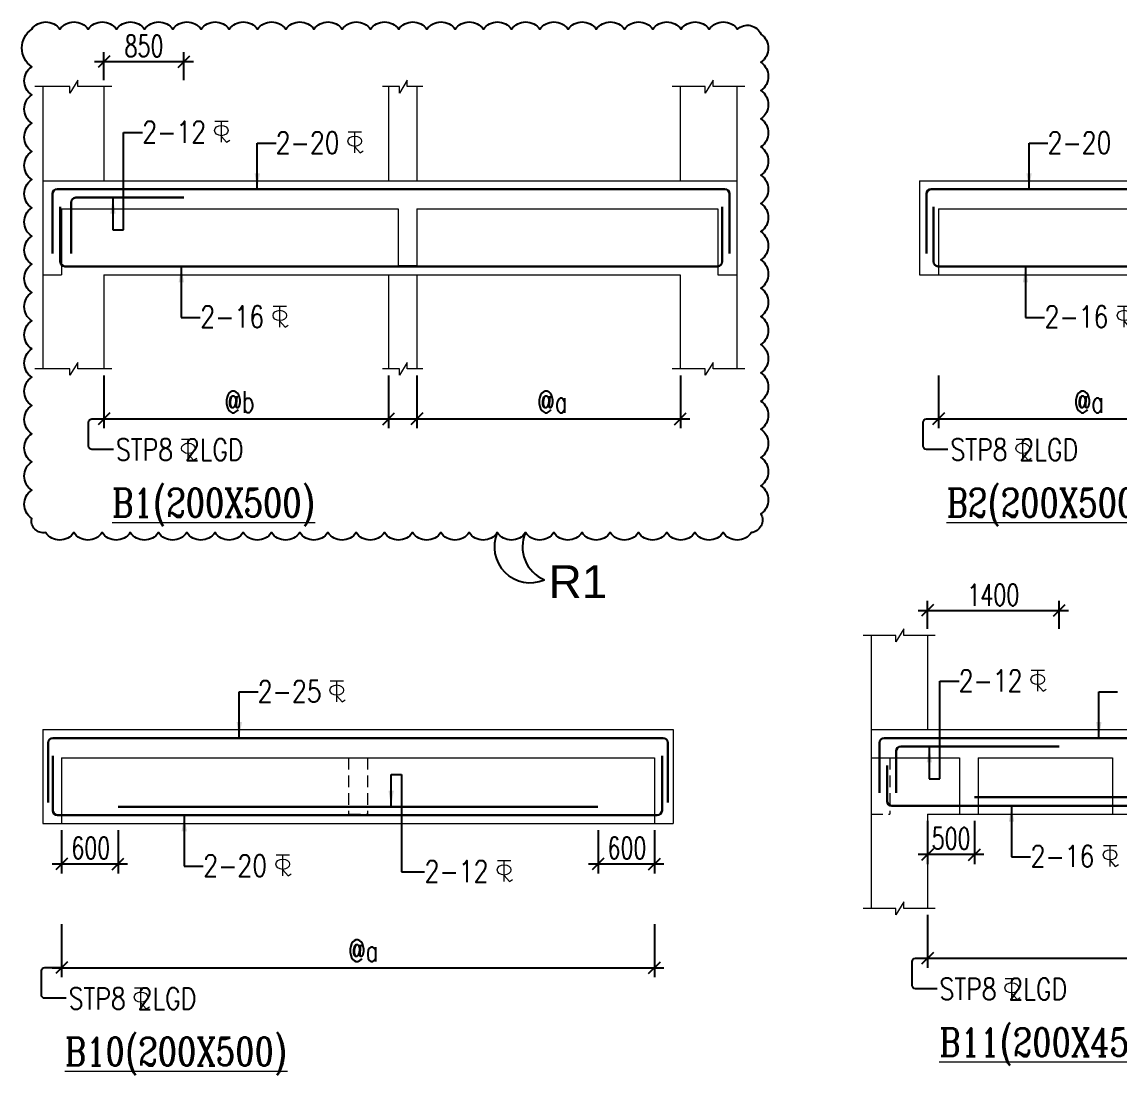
# Model space of a CAD drawing. Header units: millimetres. Extents: x 1255966 to 1543012, y 318612 to 465611.
# Drawn here: x 1479797 to 1491455, y 363590 to 374782 of the extents above; entities that cross this region are included whole.
import ezdxf

# ---------------------------------------------------------------- set-up
doc = ezdxf.new("R2010")
doc.units = ezdxf.units.MM
doc.header["$LTSCALE"] = 500
doc.header["$MEASUREMENT"] = 0
doc.header["$PDMODE"] = 34
doc.linetypes.add('HIDDEN', pattern=[0.375, 0.25, -0.125])
doc.layers.get('Defpoints').update_dxf_attribs({"lineweight": 0})
for name, color, linetype, lineweight in [('BEAM ELE', 2, 'Continuous', 15), ('DIM', 1, 'Continuous', 20), ('TAXT', 3, 'Continuous', 15), ('TEXT', 7, 'Continuous', 13), ('TEXT2', 3, 'Continuous', 15), ('TOWER AREA BEAM..', 3, 'Continuous', 20)]:
    doc.layers.add(name, color=color, linetype=linetype, lineweight=lineweight)
for name, color, linetype in [('CLOUD', 95, 'Continuous'), ('D', 10, 'Continuous'), ('ST DIM.', 1, 'Continuous'), ('STEEL', 1, 'Continuous')]:
    doc.layers.add(name, color=color, linetype=linetype)
doc.styles.add('2MM', font='romans.shx', dxfattribs={"width": 0.7})
doc.styles.add('3mm', font='arial.ttf')
doc.styles.add('BHTESHT$0$HSCC2', font='romanc.shx')
doc.styles.add('haider', font='romans.shx')
doc.dimstyles.new('SHUIB MOD.', dxfattribs={"dimtxt": 230, "dimasz": 130, "dimexe": 100, "dimexo": 70, "dimgap": 50, "dimtad": 2, "dimdec": 0, "dimzin": 4, "dimdsep": 46, "dimtxsty": '2MM', "dimblk": 'OBLIQUE', "dimcen": 0.09, "dimdle": 100, "dimclrd": 1, "dimclre": 1, "dimclrt": 3, "dimadec": 0, "dimazin": 0, "dimtfac": 1, "dimtdec": 0, "dimtix": 1, "dimtmove": 2, "dimatfit": 3, "dimfxl": 100, "dimtolj": 1, "dimlwd": -1, "dimarcsym": 0})

# ---------------------------------------------------------------- blocks, each defined once
blk = doc.blocks.new('_Oblique')
at = {"color": 0, "linetype": 'ByBlock', "lineweight": -2}
blk.add_line((-0.5, -0.5), (0.5, 0.5), dxfattribs=at)
blk = doc.blocks.new('A$C76682FD6')
at = {"layer": 'TEXT', "color": 3, "ltscale": 0.2}
for p, q in [((143, 219), (2, 219)), ((72, 0), (72, 219)), ((72, 63), (128, 0)), ((128, 0), (162, 21))]:
    blk.add_line(p, q, dxfattribs=at)
blk.add_ellipse((72, 124), major_axis=(72.3, 0), ratio=0.753223, dxfattribs=at)
blk = doc.blocks.new('*D410')
at = {"layer": 'Defpoints', "color": 0, "ltscale": 100, "transparency": 16777216}
for p in [(1480668, 371094, 6), (1483693, 371094, 6), (1483693, 370564)]:
    blk.add_point(p, dxfattribs=at)
at = {"layer": 'ST DIM.', "color": 1, "lineweight": -2, "ltscale": 100, "transparency": 16777216}
for p, q in [((1480668, 371024), (1480668, 370464)), ((1483693, 371024), (1483693, 370464))]:
    blk.add_line(p, q, dxfattribs=at)
at = {"layer": 'ST DIM.', "color": 1, "ltscale": 100, "transparency": 16777216}
blk.add_line((1480568, 370564), (1483793, 370564), dxfattribs=at)
at = {"layer": 'ST DIM.', "color": 1, "ltscale": 100, "transparency": 16777216, "xscale": 125, "yscale": 125, "zscale": 125, "rotation": 180}
blk.add_blockref('_Oblique', (1480668, 370564), dxfattribs=at)
at = {"layer": 'ST DIM.', "color": 1, "ltscale": 100, "transparency": 16777216, "xscale": 125, "yscale": 125, "zscale": 125}
blk.add_blockref('_Oblique', (1483693, 370564), dxfattribs=at)
at = {"layer": 'ST DIM.', "color": 3, "ltscale": 100, "transparency": 16777216, "insert": (1482107, 370744), "char_height": 230, "attachment_point": 5, "style": '2MM'}
blk.add_mtext('\\A1;@b', dxfattribs=at)
blk = doc.blocks.new('*D411')
at = {"layer": 'Defpoints', "color": 0, "ltscale": 100, "transparency": 16777216}
for p in [(1483993, 371094, 6), (1486793, 371094, 6), (1486793, 370564)]:
    blk.add_point(p, dxfattribs=at)
at = {"layer": 'ST DIM.', "color": 1, "lineweight": -2, "ltscale": 100, "transparency": 16777216}
for p, q in [((1483993, 371024), (1483993, 370464)), ((1486793, 371024), (1486793, 370464))]:
    blk.add_line(p, q, dxfattribs=at)
at = {"layer": 'ST DIM.', "color": 1, "ltscale": 100, "transparency": 16777216}
blk.add_line((1483893, 370564), (1486893, 370564), dxfattribs=at)
at = {"layer": 'ST DIM.', "color": 1, "ltscale": 100, "transparency": 16777216, "xscale": 125, "yscale": 125, "zscale": 125, "rotation": 180}
blk.add_blockref('_Oblique', (1483993, 370564), dxfattribs=at)
at = {"layer": 'ST DIM.', "color": 1, "ltscale": 100, "transparency": 16777216, "xscale": 125, "yscale": 125, "zscale": 125}
blk.add_blockref('_Oblique', (1486793, 370564), dxfattribs=at)
at = {"layer": 'ST DIM.', "color": 3, "ltscale": 100, "transparency": 16777216, "insert": (1485432, 370744), "char_height": 230, "attachment_point": 5, "style": '2MM'}
blk.add_mtext('\\A1;@a', dxfattribs=at)
blk = doc.blocks.new('*D412')
at = {"layer": 'Defpoints', "color": 0, "ltscale": 100, "transparency": 16777216}
for p in [(1489536, 371094, 6), (1492836, 371094, 6), (1492836, 370564)]:
    blk.add_point(p, dxfattribs=at)
at = {"layer": 'ST DIM.', "color": 1, "lineweight": -2, "ltscale": 100, "transparency": 16777216}
for p, q in [((1489536, 371024), (1489536, 370464)), ((1492836, 371024), (1492836, 370464))]:
    blk.add_line(p, q, dxfattribs=at)
at = {"layer": 'ST DIM.', "color": 1, "ltscale": 100, "transparency": 16777216}
blk.add_line((1489436, 370564), (1492936, 370564), dxfattribs=at)
at = {"layer": 'ST DIM.', "color": 1, "ltscale": 100, "transparency": 16777216, "xscale": 125, "yscale": 125, "zscale": 125, "rotation": 180}
blk.add_blockref('_Oblique', (1489536, 370564), dxfattribs=at)
at = {"layer": 'ST DIM.', "color": 1, "ltscale": 100, "transparency": 16777216, "xscale": 125, "yscale": 125, "zscale": 125}
blk.add_blockref('_Oblique', (1492836, 370564), dxfattribs=at)
at = {"layer": 'ST DIM.', "color": 3, "ltscale": 100, "transparency": 16777216, "insert": (1491133, 370744), "char_height": 230, "attachment_point": 5, "style": '2MM'}
blk.add_mtext('\\A1;@a', dxfattribs=at)
blk = doc.blocks.new('*D424')
at = {"layer": 'Defpoints', "color": 0, "ltscale": 100, "transparency": 16777216}
for p in [(1489419, 365362, 6), (1494109, 365362, 6), (1494109, 364831)]:
    blk.add_point(p, dxfattribs=at)
at = {"layer": 'ST DIM.', "color": 1, "lineweight": -2, "ltscale": 100, "transparency": 16777216}
for p, q in [((1489419, 365292), (1489419, 364731)), ((1494109, 365292), (1494109, 364731))]:
    blk.add_line(p, q, dxfattribs=at)
at = {"layer": 'ST DIM.', "color": 1, "ltscale": 100, "transparency": 16777216}
blk.add_line((1489319, 364831), (1494209, 364831), dxfattribs=at)
at = {"layer": 'ST DIM.', "color": 1, "ltscale": 100, "transparency": 16777216, "xscale": 125, "yscale": 125, "zscale": 125, "rotation": 180}
blk.add_blockref('_Oblique', (1489419, 364831), dxfattribs=at)
at = {"layer": 'ST DIM.', "color": 1, "ltscale": 100, "transparency": 16777216, "xscale": 125, "yscale": 125, "zscale": 125}
blk.add_blockref('_Oblique', (1494109, 364831), dxfattribs=at)
at = {"layer": 'ST DIM.', "color": 3, "ltscale": 100, "transparency": 16777216, "insert": (1491804, 365012), "char_height": 230, "attachment_point": 5, "style": '2MM'}
blk.add_mtext('\\A1;@a', dxfattribs=at)
blk = doc.blocks.new('*D492')
at = {"layer": 'Defpoints', "color": 0, "ltscale": 100, "transparency": 16777216}
for p in [(1480218, 365262, 6), (1486518, 365262, 6), (1486518, 364731)]:
    blk.add_point(p, dxfattribs=at)
at = {"layer": 'ST DIM.', "color": 1, "lineweight": -2, "ltscale": 100, "transparency": 16777216}
for p, q in [((1480218, 365192), (1480218, 364631)), ((1486518, 365192), (1486518, 364631))]:
    blk.add_line(p, q, dxfattribs=at)
at = {"layer": 'ST DIM.', "color": 1, "ltscale": 100, "transparency": 16777216}
blk.add_line((1480118, 364731), (1486618, 364731), dxfattribs=at)
at = {"layer": 'ST DIM.', "color": 1, "ltscale": 100, "transparency": 16777216, "xscale": 125, "yscale": 125, "zscale": 125, "rotation": 180}
blk.add_blockref('_Oblique', (1480218, 364731), dxfattribs=at)
at = {"layer": 'ST DIM.', "color": 1, "ltscale": 100, "transparency": 16777216, "xscale": 125, "yscale": 125, "zscale": 125}
blk.add_blockref('_Oblique', (1486518, 364731), dxfattribs=at)
at = {"layer": 'ST DIM.', "color": 3, "ltscale": 100, "transparency": 16777216, "insert": (1483422, 364912), "char_height": 230, "attachment_point": 5, "style": '2MM'}
blk.add_mtext('\\A1;@a', dxfattribs=at)
blk = doc.blocks.new('*D538')
at = {"layer": 'Defpoints', "color": 0, "ltscale": 100, "transparency": 16777216}
for p in [(1490819, 368528), (1489419, 368262), (1490819, 368262)]:
    blk.add_point(p, dxfattribs=at)
at = {"layer": 'ST DIM.', "color": 1, "ltscale": 100, "transparency": 16777216}
blk.add_line((1489319, 368528), (1490919, 368528), dxfattribs=at)
at = {"layer": 'ST DIM.', "color": 1, "lineweight": -2, "ltscale": 100, "transparency": 16777216}
for p, q in [((1489419, 368332), (1489419, 368628)), ((1490819, 368332), (1490819, 368628))]:
    blk.add_line(p, q, dxfattribs=at)
at = {"layer": 'ST DIM.', "color": 1, "ltscale": 100, "transparency": 16777216, "xscale": 125, "yscale": 125, "zscale": 125, "rotation": 180}
blk.add_blockref('_Oblique', (1489419, 368528), dxfattribs=at)
at = {"layer": 'ST DIM.', "color": 1, "ltscale": 100, "transparency": 16777216, "xscale": 125, "yscale": 125, "zscale": 125}
blk.add_blockref('_Oblique', (1490819, 368528), dxfattribs=at)
at = {"layer": 'ST DIM.', "color": 3, "ltscale": 100, "transparency": 16777216, "insert": (1490119, 368693), "char_height": 230, "attachment_point": 5, "style": '2MM'}
blk.add_mtext('\\A1;1400', dxfattribs=at)
blk = doc.blocks.new('*D540')
at = {"layer": 'Defpoints', "color": 0, "ltscale": 100, "transparency": 16777216}
for p in [(1489419, 366362), (1489919, 366362), (1489419, 365932)]:
    blk.add_point(p, dxfattribs=at)
at = {"layer": 'ST DIM.', "color": 1, "lineweight": -2, "ltscale": 100, "transparency": 16777216}
for p, q in [((1489419, 366292), (1489419, 365832)), ((1489919, 366292), (1489919, 365832))]:
    blk.add_line(p, q, dxfattribs=at)
at = {"layer": 'ST DIM.', "color": 1, "ltscale": 100, "transparency": 16777216}
blk.add_line((1490019, 365932), (1489319, 365932), dxfattribs=at)
at = {"layer": 'ST DIM.', "color": 1, "ltscale": 100, "transparency": 16777216, "xscale": 125, "yscale": 125, "zscale": 125, "rotation": 180}
blk.add_blockref('_Oblique', (1489419, 365932), dxfattribs=at)
at = {"layer": 'ST DIM.', "color": 1, "ltscale": 100, "transparency": 16777216, "xscale": 125, "yscale": 125, "zscale": 125}
blk.add_blockref('_Oblique', (1489919, 365932), dxfattribs=at)
at = {"layer": 'ST DIM.', "color": 3, "ltscale": 100, "transparency": 16777216, "insert": (1489670, 366104), "char_height": 230, "attachment_point": 5, "style": '2MM'}
blk.add_mtext('\\A1;500', dxfattribs=at)
blk = doc.blocks.new('*D542')
at = {"layer": 'Defpoints', "color": 0, "ltscale": 100, "transparency": 16777216}
for p in [(1480218, 366262), (1480818, 366262), (1480218, 365832)]:
    blk.add_point(p, dxfattribs=at)
at = {"layer": 'ST DIM.', "color": 1, "lineweight": -2, "ltscale": 100, "transparency": 16777216}
for p, q in [((1480218, 366192), (1480218, 365732)), ((1480818, 366192), (1480818, 365732))]:
    blk.add_line(p, q, dxfattribs=at)
at = {"layer": 'ST DIM.', "color": 1, "ltscale": 100, "transparency": 16777216}
blk.add_line((1480918, 365832), (1480118, 365832), dxfattribs=at)
at = {"layer": 'ST DIM.', "color": 1, "ltscale": 100, "transparency": 16777216, "xscale": 125, "yscale": 125, "zscale": 125, "rotation": 180}
blk.add_blockref('_Oblique', (1480218, 365832), dxfattribs=at)
at = {"layer": 'ST DIM.', "color": 1, "ltscale": 100, "transparency": 16777216, "xscale": 125, "yscale": 125, "zscale": 125}
blk.add_blockref('_Oblique', (1480818, 365832), dxfattribs=at)
at = {"layer": 'ST DIM.', "color": 3, "ltscale": 100, "transparency": 16777216, "insert": (1480528, 366004), "char_height": 230, "attachment_point": 5, "style": '2MM'}
blk.add_mtext('\\A1;600', dxfattribs=at)
blk = doc.blocks.new('*D543')
at = {"layer": 'Defpoints', "color": 0, "ltscale": 100, "transparency": 16777216}
for p in [(1485918, 366262), (1486518, 366262), (1485918, 365832)]:
    blk.add_point(p, dxfattribs=at)
at = {"layer": 'ST DIM.', "color": 1, "lineweight": -2, "ltscale": 100, "transparency": 16777216}
for p, q in [((1485918, 366192), (1485918, 365732)), ((1486518, 366192), (1486518, 365732))]:
    blk.add_line(p, q, dxfattribs=at)
at = {"layer": 'ST DIM.', "color": 1, "ltscale": 100, "transparency": 16777216}
blk.add_line((1486618, 365832), (1485818, 365832), dxfattribs=at)
at = {"layer": 'ST DIM.', "color": 1, "ltscale": 100, "transparency": 16777216, "xscale": 125, "yscale": 125, "zscale": 125, "rotation": 180}
blk.add_blockref('_Oblique', (1485918, 365832), dxfattribs=at)
at = {"layer": 'ST DIM.', "color": 1, "ltscale": 100, "transparency": 16777216, "xscale": 125, "yscale": 125, "zscale": 125}
blk.add_blockref('_Oblique', (1486518, 365832), dxfattribs=at)
at = {"layer": 'ST DIM.', "color": 3, "ltscale": 100, "transparency": 16777216, "insert": (1486225, 366004), "char_height": 230, "attachment_point": 5, "style": '2MM'}
blk.add_mtext('\\A1;600', dxfattribs=at)
blk = doc.blocks.new('*D719')
at = {"layer": 'Defpoints', "color": 0, "ltscale": 100, "transparency": 16777216}
for p in [(1481518, 374360), (1480668, 374094), (1481518, 374094)]:
    blk.add_point(p, dxfattribs=at)
at = {"layer": 'ST DIM.', "color": 1, "lineweight": -2, "ltscale": 100, "transparency": 16777216}
for p, q in [((1480668, 374164), (1480668, 374460)), ((1481518, 374164), (1481518, 374460))]:
    blk.add_line(p, q, dxfattribs=at)
at = {"layer": 'ST DIM.', "color": 1, "ltscale": 100, "transparency": 16777216}
blk.add_line((1480568, 374360), (1481618, 374360), dxfattribs=at)
at = {"layer": 'ST DIM.', "color": 1, "ltscale": 100, "transparency": 16777216, "xscale": 125, "yscale": 125, "zscale": 125, "rotation": 180}
blk.add_blockref('_Oblique', (1480668, 374360), dxfattribs=at)
at = {"layer": 'ST DIM.', "color": 1, "ltscale": 100, "transparency": 16777216, "xscale": 125, "yscale": 125, "zscale": 125}
blk.add_blockref('_Oblique', (1481518, 374360), dxfattribs=at)
at = {"layer": 'ST DIM.', "color": 3, "ltscale": 100, "transparency": 16777216, "insert": (1481093, 374525), "char_height": 230, "attachment_point": 5, "style": '2MM'}
blk.add_mtext('\\A1;850', dxfattribs=at)

msp = doc.modelspace()

# ---------------------------------------------------------------- linework, layer by layer
at = {"layer": 'BEAM ELE', "color": 3}
for points in [[(1480750.7, 374094.2), (1480391.5, 374094.2), (1480391.5, 374162.8), (1480306.9, 374026.2), (1480306.9, 374094.2), (1479932.5, 374094.2)], [(1484055.3, 374094.2), (1483891.6, 374094.2), (1483891.6, 374162.8), (1483807, 374026.2), (1483807, 374094.2), (1483626.6, 374094.2)], [(1487479.2, 374094.2), (1487142.3, 374094.2), (1487142.3, 374162.8), (1487057.7, 374026.2), (1487057.7, 374094.2), (1486707.5, 374094.2)], [(1480750.7, 371094.2), (1480391.5, 371094.2), (1480391.5, 371162.8), (1480306.9, 371026.2), (1480306.9, 371094.2), (1479932.5, 371094.2)], [(1484055.3, 371094.2), (1483891.6, 371094.2), (1483891.6, 371162.8), (1483807, 371026.2), (1483807, 371094.2), (1483626.6, 371094.2)], [(1487479.2, 371094.2), (1487142.3, 371094.2), (1487142.3, 371162.8), (1487057.7, 371026.2), (1487057.7, 371094.2), (1486707.5, 371094.2)], [(1489502, 368261.6), (1489168.2, 368261.6), (1489168.2, 368330.3), (1489083.7, 368193.6), (1489083.7, 368261.6), (1488733.8, 368261.6)], [(1489502, 365361.6), (1489168.2, 365361.6), (1489168.2, 365430.3), (1489083.7, 365293.6), (1489083.7, 365361.6), (1488733.8, 365361.6)]]:
    msp.add_lwpolyline(points, dxfattribs=at)
at = {"layer": 'CLOUD', "color": 1}
msp.add_lwpolyline([(1479900, 374703.5, -0.5205671), (1480200, 374703.5, -0.5205671), (1480500, 374703.5, -0.5205671), (1480800, 374703.5, -0.5205671), (1481100, 374703.5, -0.5205671), (1481400, 374703.5, -0.5205671), (1481700, 374703.5, -0.5205671), (1482000, 374703.5, -0.5205671), (1482300, 374703.5, -0.5205671), (1482600, 374703.5, -0.5205671), (1482900, 374703.5, -0.5205671), (1483200, 374703.5, -0.5205671), (1483500, 374703.5, -0.5205671), (1483800, 374703.5, -0.5205671), (1484100, 374703.5, -0.5205671), (1484400, 374703.5, -0.5205671), (1484700, 374703.5, -0.5205671), (1485000, 374703.5, -0.5205671), (1485300, 374703.5, -0.5205671), (1485600, 374703.5, -0.5205671), (1485900, 374703.5, -0.5205671), (1486200, 374703.5, -0.5205671), (1486500, 374703.5, -0.5205671), (1486800, 374703.5, -0.5205671), (1487100, 374703.5, -0.5205671), (1487400, 374703.5, -0.5205671), (1487649.4, 374652.9, -0.5205671), (1487649.4, 374352.9, -0.5205671), (1487649.4, 374052.9, -0.5205671), (1487649.4, 373752.9, -0.5205671), (1487649.4, 373452.9, -0.5205671), (1487649.4, 373152.9, -0.5205671), (1487649.4, 372852.9, -0.5205671), (1487649.4, 372552.9, -0.5205671), (1487649.4, 372252.9, -0.5205671), (1487649.4, 371952.9, -0.5205671), (1487649.4, 371652.9, -0.5205671), (1487649.4, 371352.9, -0.5205671), (1487649.4, 371052.9, -0.5205671), (1487649.4, 370752.9, -0.5205671), (1487649.4, 370452.9, -0.5205671), (1487649.4, 370152.9, -0.5205671), (1487649.4, 369852.9, -0.5205671), (1487649.4, 369552.9, -0.5205671), (1487548.1, 369354.1, -0.5205671), (1487248.1, 369354.1, -0.5205671), (1486948.1, 369354.1, -0.5205671), (1486648.1, 369354.1, -0.5205671), (1486348.1, 369354.1, -0.5205671), (1486048.1, 369354.1, -0.5205671), (1485748.1, 369354.1, -0.5205671), (1485448.1, 369354.1, -0.5205671), (1485148.1, 369354.1, -0.5205671), (1484848.1, 369354.1, -0.5205671), (1484548.1, 369354.1, -0.5205671), (1484248.1, 369354.1, -0.5205671), (1483948.1, 369354.1, -0.5205671), (1483648.1, 369354.1, -0.5205671), (1483348.1, 369354.1, -0.5205671), (1483048.1, 369354.1, -0.5205671), (1482748.1, 369354.1, -0.5205671), (1482448.1, 369354.1, -0.5205671), (1482148.1, 369354.1, -0.5205671), (1481848.1, 369354.1, -0.5205671), (1481548.1, 369354.1, -0.5205671), (1481248.1, 369354.1, -0.5205671), (1480948.1, 369354.1, -0.5205671), (1480648.1, 369354.1, -0.5205671), (1480348.1, 369354.1, -0.5205671), (1480048.1, 369354.1, -0.5205671), (1479900, 369506, -0.5205671), (1479900, 369806, -0.5205671), (1479900, 370106, -0.5205671), (1479900, 370406, -0.5205671), (1479900, 370706, -0.5205671), (1479900, 371006, -0.5205671), (1479900, 371306, -0.5205671), (1479900, 371606, -0.5205671), (1479900, 371906, -0.5205671), (1479900, 372206, -0.5205671), (1479900, 372506, -0.5205671), (1479900, 372806, -0.5205671), (1479900, 373106, -0.5205671), (1479900, 373406, -0.5205671), (1479900, 373706, -0.5205671), (1479900, 374006, -0.5205671), (1479900, 374306, -0.5205671)], format="xyb", close=True, dxfattribs=at)
at = {"layer": 'CLOUD', "color": 1, "ltscale": 10}
for centre, radius, start, end in [((1485197, 369202.5), 380.4, 156.51447, 293.39855), ((1485491, 369200.8), 375.6, 155.89933, 247.63729)]:
    msp.add_arc(centre, radius, start, end, dxfattribs=at)
at = {"layer": 'ST DIM.'}
for points in [[(1480768.9, 370238.5), (1480540.6, 370238.5, -0.4142136), (1480504.8, 370274.3), (1480504.8, 370527.9, -0.4142136), (1480540.6, 370563.6), (1485764, 370563.6)], [(1489636.8, 370238.5), (1489408.5, 370238.5, -0.4142136), (1489372.7, 370274.3), (1489372.7, 370527.9, -0.4142136), (1489408.5, 370563.6), (1489535.5, 370563.6)], [(1489520.2, 364505.9), (1489291.8, 364505.9, -0.4142136), (1489256.1, 364541.7), (1489256.1, 364795.3, -0.4142136), (1489291.8, 364831.1), (1489418.9, 364831.1)], [(1480266.9, 364405.9), (1480038.6, 364405.9, -0.4142136), (1480002.8, 364441.7), (1480002.8, 364695.3, -0.4142136), (1480038.6, 364731.1), (1480217.7, 364731.1)]]:
    msp.add_lwpolyline(points, format="xyb", dxfattribs=at)
at = {"layer": 'STEEL', "color": 4, "lineweight": 30, "ltscale": 10}
for p, q in [((1480120.2, 372320.5), (1480120.2, 372954.2)), ((1480170.2, 373004.2), (1487266, 373004.2)), ((1487315.9, 372320.5), (1487315.9, 372954.2)), ((1489409.5, 372320.5), (1489409.5, 372954.2)), ((1489459.5, 373004.2), (1493351.9, 373004.2)), ((1480318.3, 372320.5), (1480318.3, 372864.2)), ((1480368.3, 372914.2), (1481517.7, 372914.2)), ((1480203.8, 372234.2), (1480203.8, 372815.2)), ((1487237.8, 372234.2), (1487237.8, 372815.2)), ((1489481.7, 372234.2), (1489481.7, 372815.2)), ((1480253.8, 372184.2), (1487187.8, 372184.2)), ((1489531.7, 372184.2), (1493279.7, 372184.2)), ((1480073.9, 366487.9), (1480073.9, 367121.6)), ((1480123.9, 367171.6), (1486611.1, 367171.6)), ((1486660.9, 366487.9), (1486660.9, 367121.6)), ((1488908.2, 366587.9), (1488908.2, 367121.6)), ((1488958.2, 367171.6), (1494602, 367171.6)), ((1489085.5, 366587.9), (1489085.5, 367031.6)), ((1489135.5, 367081.6), (1490818.9, 367081.6)), ((1480125.9, 366401.6), (1480125.9, 366982.7)), ((1486598.3, 366401.6), (1486598.3, 366982.7)), ((1488991.8, 366501.6), (1488991.8, 366880.1)), ((1489918.9, 366541.6), (1493608.9, 366541.6)), ((1480817.7, 366441.6), (1485917.7, 366441.6)), ((1489041.8, 366451.6), (1494523.7, 366451.6)), ((1480175.9, 366351.6), (1486548.3, 366351.6))]:
    msp.add_line(p, q, dxfattribs=at)
for centre, start, end in [((1480170.2, 372954.2), 90, 180), ((1487265.9, 372954.2), 0, 90), ((1489459.5, 372954.2), 90, 180), ((1480368.3, 372864.2), 90, 180), ((1480253.8, 372234.2), 180, 270), ((1487187.8, 372234.2), 270, 0), ((1489531.7, 372234.2), 180, 270), ((1480123.9, 367121.6), 90, 180), ((1486610.9, 367121.6), 0, 90), ((1488958.2, 367121.6), 90, 180), ((1489135.5, 367031.6), 90, 180), ((1489041.8, 366501.6), 180, 270), ((1480175.9, 366401.6), 180, 270), ((1486548.3, 366401.6), 270, 0)]:
    msp.add_arc(centre, 50, start, end, dxfattribs=at)
at = {"layer": 'TOWER AREA BEAM..'}
for p, q in [((1480017.7, 374094.2), (1480017.7, 371094.2)), ((1480667.7, 374094.2), (1480667.7, 373094.2)), ((1483692.7, 374094.2), (1483692.7, 373094.2)), ((1483992.7, 374094.2), (1483992.7, 373094.2)), ((1486792.7, 374094.2), (1486792.7, 373094.2)), ((1487392.7, 374094.2), (1487392.7, 371094.2)), ((1480017.7, 373094.2), (1487392.7, 373094.2)), ((1489335.5, 373094.2), (1489335.5, 372094.2)), ((1489335.5, 373094.2), (1493485.5, 373094.2)), ((1480217.7, 372794.2), (1480217.7, 372094.2)), ((1480217.7, 372794.2), (1483792.7, 372794.2)), ((1483792.7, 372794.2), (1483792.7, 372194.2)), ((1483992.7, 372794.2), (1483992.7, 372194.2)), ((1483992.7, 372794.2), (1487192.7, 372794.2)), ((1487192.7, 372794.2), (1487192.7, 372094.2)), ((1489535.5, 372794.2), (1489535.5, 372094.2)), ((1489535.5, 372794.2), (1493255.5, 372794.2)), ((1483792.7, 372194.2), (1483992.7, 372194.2)), ((1480017.7, 372094.2), (1480217.7, 372094.2)), ((1480667.7, 372094.2), (1480667.7, 371094.2)), ((1480667.7, 372094.2), (1486792.7, 372094.2)), ((1483692.7, 372094.2), (1483692.7, 371094.2)), ((1483992.7, 372094.2), (1483992.7, 371094.2)), ((1486792.7, 372094.2), (1486792.7, 371094.2)), ((1487192.7, 372094.2), (1487392.7, 372094.2)), ((1489335.5, 372094.2), (1492835.5, 372094.2)), ((1488818.9, 368261.6), (1488818.9, 365361.6)), ((1489418.9, 368261.6), (1489418.9, 367261.6)), ((1480017.7, 367261.6), (1480017.7, 366261.6)), ((1480017.7, 367261.6), (1486717.7, 367261.6)), ((1486717.7, 367261.6), (1486717.7, 366261.6)), ((1488818.9, 367261.6), (1494708.9, 367261.6)), ((1480217.7, 366961.6), (1480217.7, 366261.6)), ((1480217.7, 366961.6), (1486517.7, 366961.6)), ((1486517.7, 366961.6), (1486517.7, 366261.6)), ((1488818.9, 366961.6), (1489758.9, 366961.6)), ((1489758.9, 366961.6), (1489758.9, 366361.6)), ((1489958.9, 366961.6), (1491383.9, 366961.6)), ((1489958.9, 366961.6), (1489958.9, 366361.6)), ((1491383.9, 366961.6), (1491383.9, 366361.6)), ((1489418.9, 366361.6), (1489418.9, 365361.6)), ((1489418.9, 366361.6), (1494708.9, 366361.6)), ((1480017.7, 366261.6), (1486717.7, 366261.6))]:
    msp.add_line(p, q, dxfattribs=at)
at = {"layer": 'TOWER AREA BEAM..', "linetype": 'HIDDEN'}
for p, q in [((1483267.7, 366961.6), (1483267.7, 366361.6)), ((1483467.7, 366961.6), (1483467.7, 366361.6)), ((1489018.9, 366961.6), (1489018.9, 366361.6)), ((1483267.7, 366361.6), (1483467.7, 366361.6)), ((1488818.9, 366361.6), (1489018.9, 366361.6))]:
    msp.add_line(p, q, dxfattribs=at)

# ---------------------------------------------------------------- block references
at = {"layer": 'DIM', "lineweight": 0}
for p in [(1481843.4, 373502.9), (1483261.4, 373389.7), (1482464.7, 371538.8), (1491435.2, 371538.8), (1481491.4, 370125.8), (1490359.3, 370125.8), (1490519, 367670.3), (1483070.2, 367557.1), (1491286.8, 365806.3), (1482495.8, 365706.3), (1484848.2, 365645.9), (1490242.7, 364393.2), (1480989.4, 364293.2)]:
    msp.add_blockref('A$C76682FD6', p, dxfattribs=at)

# ---------------------------------------------------------------- texts
at = {"layer": 'CLOUD', "color": 1, "linetype": 'Continuous', "style": '3mm'}
msp.add_text('R1', height=350, dxfattribs=at).set_placement((1485392.8, 368658.2))
at = {"layer": 'TAXT', "style": 'BHTESHT$0$HSCC2', "width": 0.8}
for s, p in [('%%UB1(200X500)', (1480753.8, 369522.3)), ('%%UB2(200X500)', (1489621.7, 369522.3)), ('%%UB11(200X450)', (1489543.9, 363789.8)), ('%%UB10(200X500)', (1480251.8, 363689.8))]:
    msp.add_text(s, height=300, dxfattribs=at).set_placement(p)
at = {"layer": 'TEXT2', "color": 3, "style": 'haider', "width": 0.8}
for s, p in [('2-12', (1481075.4, 373497.7)), ('2-20', (1482493.4, 373384.5)), ('2-20', (1490695, 373384.5)), ('2-16', (1481692.3, 371533.7)), ('2-16', (1490662.8, 371533.7)), ('STP8 2LGD', (1480794.7, 370120.6)), ('STP8 2LGD', (1489662.6, 370120.6)), ('2-12', (1489751, 367665.1)), ('2-25', (1482302.2, 367552)), ('2-16', (1490514.5, 365801.1)), ('2-20', (1481723.4, 365701.1)), ('2-12', (1484075.8, 365640.7)), ('STP8 2LGD', (1489546, 364388.1)), ('STP8 2LGD', (1480292.7, 364288.1))]:
    msp.add_text(s, height=230, dxfattribs=at).set_placement(p)

# ---------------------------------------------------------------- dimensions: what is measured, and where the dimension line sits
at = {"layer": 'ST DIM.', "ltscale": 100}
for base, p1, p2, picture, middle in [((1481517.7, 374360.1), (1480667.7, 374094.2), (1481517.7, 374094.2), '*D719', (1481092.7, 374525.1)), ((1490818.9, 368527.5), (1489418.9, 368261.6), (1490818.9, 368261.6), '*D538', (1490118.9, 368692.5))]:
    dim = msp.add_linear_dim(base=base, p1=p1, p2=p2, dimstyle='SHUIB MOD.', override={"dimasz": 125}, dxfattribs=at)
    dim.commit()
    dim.dimension.update_dxf_attribs({"geometry": picture, "text_midpoint": middle})
for base, p1, p2, text, picture, middle in [((1483692.7, 370563.6, -6.3), (1480667.7, 371094.2), (1483692.7, 371094.2), '@b', '*D410', (1482107.2, 370744.1, -6.3)), ((1486792.7, 370563.6, -6.3), (1483992.7, 371094.2), (1486792.7, 371094.2), '@a', '*D411', (1485432.2, 370744.1, -6.3)), ((1492835.5, 370563.6, -601197.7), (1489535.5, 371094.2, -601191.4), (1492835.5, 371094.2, -601191.4), '@a', '*D412', (1491133, 370744.1, -601197.7)), ((1486517.7, 364731.1, -6.3), (1480217.7, 365261.6), (1486517.7, 365261.6), '@a', '*D492', (1483421.6, 364911.5, -6.3)), ((1494108.9, 364831.1, -6.3), (1489418.9, 365361.6), (1494108.9, 365361.6), '@a', '*D424', (1491803.6, 365011.5, -6.3))]:
    dim = msp.add_linear_dim(base=base, p1=p1, p2=p2, text=text, dimstyle='SHUIB MOD.', override={"dimasz": 125}, dxfattribs=at)
    dim.commit()
    dim.dimension.update_dxf_attribs({"geometry": picture, "text_midpoint": middle, "dimtype": 160})
for base, p1, p2, picture, middle in [((1489418.9, 365932.5), (1489918.9, 366361.6), (1489418.9, 366361.6), '*D540', (1489670.1, 366104.4)), ((1480217.7, 365832.5), (1480817.7, 366261.6), (1480217.7, 366261.6), '*D542', (1480527.6, 366004.4)), ((1485917.7, 365832.5), (1486517.7, 366261.6), (1485917.7, 366261.6), '*D543', (1486225.2, 366004.4))]:
    dim = msp.add_linear_dim(base=base, p1=p1, p2=p2, dimstyle='SHUIB MOD.', override={"dimasz": 125}, dxfattribs=at)
    dim.commit()
    dim.dimension.update_dxf_attribs({"geometry": picture, "text_midpoint": middle, "dimtype": 160})

# ---------------------------------------------------------------- leaders
at = {"layer": 'D', "linetype": 'Continuous'}
for points in [[(1480763.1, 372914.2), (1480763.1, 372571.8), (1480874.2, 372571.8), (1480874.2, 373607.4), (1481078.7, 373607.4)], [(1482296.8, 373004.2), (1482296.8, 373494.2), (1482496.7, 373494.2)], [(1490498.3, 373004.2), (1490498.3, 373494.2), (1490698.3, 373494.2)], [(1481489.9, 372184.2), (1481489.9, 371641.4), (1481692, 371641.4)], [(1490460.4, 372184.2), (1490460.4, 371641.4), (1490662.5, 371641.4)], [(1489438.6, 367081.6), (1489438.6, 366739.2), (1489549.8, 366739.2), (1489549.8, 367774.8), (1489754.3, 367774.8)], [(1482105.5, 367171.6), (1482105.5, 367661.6), (1482305.5, 367661.6)], [(1491239.8, 367171.6), (1491239.8, 367661.6), (1491439.7, 367661.6)], [(1483719.7, 366441.6), (1483719.7, 366784), (1483830.9, 366784), (1483830.9, 365748.4), (1484075.4, 365748.4)], [(1490312.1, 366451.6), (1490312.1, 365908.8), (1490514.1, 365908.8)], [(1481521, 366351.6), (1481521, 365808.8), (1481723.1, 365808.8)]]:
    msp.add_leader(points, dimstyle='SHUIB MOD.', override={"dimasz": 170, "dimtad": 0}, dxfattribs=at)

doc.saveas('drawing.dxf')
